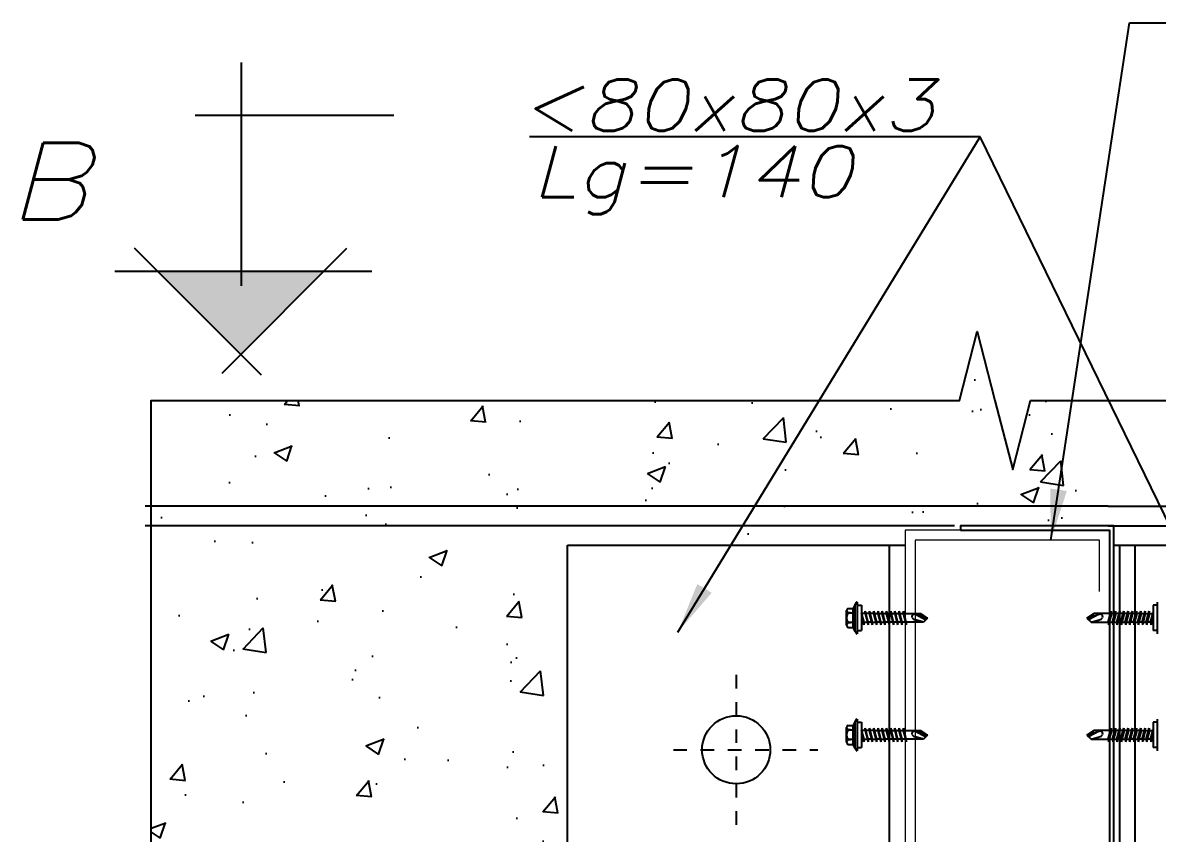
# Model space of a CAD drawing. Header units: millimetres. Extents: x 16 to 499, y 22 to 82.
# Drawn here: x 284.23 to 292.55, y 38.06 to 44 of the extents above; entities that cross this region are included whole.
import ezdxf

# ---------------------------------------------------------------- set-up
doc = ezdxf.new("R2010")
doc.units = ezdxf.units.MM
doc.linetypes.add('HIDDEN', pattern=[0.375, 0.25, -0.125])
for name, color, linetype in [('1', 1, 'HIDDEN'), ('3', 3, 'Continuous'), ('9', 9, 'Continuous'), ('COTA', 3, 'Continuous'), ('DETALLES', 7, 'Continuous'), ('TEXTO-DETALLES', 7, 'Continuous')]:
    doc.layers.add(name, color=color, linetype=linetype)
doc.styles.add('ROMANS', font='romans.shx', dxfattribs={"width": 0.9})
doc.dimstyles.new('50', dxfattribs={"dimscale": 50, "dimtxt": 2, "dimasz": 2, "dimexe": 1, "dimexo": 1, "dimgap": 0.5, "dimtad": 1, "dimdec": 0, "dimzin": 1, "dimdsep": 46, "dimtxsty": 'ROMANS', "dimcen": 0.5, "dimdle": 1, "dimclrd": 1, "dimclre": 1, "dimclrt": 7, "dimadec": 0, "dimazin": 0, "dimtfac": 1, "dimtdec": 0, "dimtmove": 2, "dimatfit": 3, "dimfxl": 1, "dimtolj": 1, "dimtzin": 1, "dimarcsym": 0})

# ---------------------------------------------------------------- blocks, each defined once
blk = doc.blocks.new('DETALLE CERCHA CON CANAL AA. LL.')
at = {"layer": '3'}
h = blk.add_hatch(dxfattribs=at)
h.set_pattern_fill('AR-CONC', color=256, scale=2, style=0)
h.set_pattern_definition([(50, (52584.83, 122087.6), (364.3693, -31.8782), [38.1, -419.1]), (355, (52584.83, 122087.6), (-70.4857, 382.1133), [30.48, -335.28]), (100.451, (52615.2, 122084.95), (293.885, 350.2334), [32.38, -356.18]), (46.1842, (52584.83, 122189.2), (542.158, -84.085), [57.15, -628.65]), (96.6356, (52630, 122182.2), (474.808, 494.851), [48.57, -534.27]), (351.184, (52584.83, 122189.2), (474.809, 494.85), [45.72, -502.92]), (21, (52635.63, 122163.8), (303.2298, -204.531), [38.1, -419.1]), (326, (52635.63, 122163.8), (123.604, 368.376), [30.48, -335.28]), (71.4514, (52660.9, 122146.76), (426.833, 163.8457), [32.38, -356.18]), (37.5, (52584.83, 122087.61), (6.1772, 169.1101), [0, -331.216, 0, -340.36, 0, -336.55]), (7.5, (52584.83, 122087.6), (133.6393, 200.3611), [0, -194.056, 0, -323.596, 0, -128.27]), (327.5, (52471.54, 122087.61), (271.1812, -11.4575), [0, -127, 0, -396.24, 0, -525.78]), (317.5, (52420.74, 122087.6), (296.2584, 50.853), [0, -165.1, 0, -263.144, 0, -373.38])])
h.paths.add_polyline_path([(58399.1, 148079.8), (58399.1, 147061.8), (58533.9, 147027), (58399.1, 146992.3), (58264.4, 146957.5), (58399.1, 146922.8), (58399.1, 145902), (59979.2, 145902), (60013.9, 146036.7), (60048.7, 145902), (60083.4, 145767.2), (60118.2, 145902), (61681, 145902), (61681, 146922.8), (61546.2, 146957.5), (61681, 146992.3), (61815.7, 147027), (61681, 147061.8), (61681, 148079.8), (60118.2, 148079.8), (60083.4, 147945), (60048.7, 148079.8), (60013.9, 148214.5), (59979.2, 148079.8)])
h.paths.add_polyline_path([(59212.9, 147797.3), (59872.9, 147797.3), (59872.9, 147826.7), (59981.4, 147826.7), (59981.4, 147835.2), (60281.4, 147835.2), (60281.4, 147797.3), (60952.9, 147797.3), (60952.9, 146477.7), (60272.9, 146477.7), (59981.4, 146477.7), (59212.9, 146477.7)], flags=16)
h.paths.add_polyline_path([(59779.6, 147663.4), (59780.5, 147663.4), (59779.6, 147663.5)], flags=0)
h.paths.add_polyline_path([(59892.4, 147661.7), (59905.3, 147657.8, -0.57673), (59886.8, 147655.5, -0.666117)], flags=0)
h.paths.add_polyline_path([(59844.9, 147439.8), (59850.6, 147418.2), (59850, 147411.6), (59848.8, 147418.2), (59844.4, 147434.7), (59844.9, 147439.8)], flags=0)
h.paths.add_polyline_path([(59853.2, 147439.8), (59858.9, 147418.2), (59858.3, 147411.6), (59857.1, 147418.2), (59852.7, 147434.7), (59853.2, 147439.8)], flags=0)
h.paths.add_polyline_path([(59861.4, 147439.8), (59867.1, 147418.2), (59866.6, 147411.6), (59865.4, 147418.2), (59861, 147434.7), (59861.4, 147439.8)], flags=0)
h.paths.add_polyline_path([(59869.7, 147439.8), (59875.4, 147418.2), (59874.8, 147411.6), (59873.6, 147418.2), (59869.2, 147434.7), (59869.7, 147439.8)], flags=0)
h.paths.add_polyline_path([(59844.9, 147199.6), (59850.6, 147178.1), (59850, 147171.5), (59848.8, 147178.1), (59844.4, 147194.6), (59844.9, 147199.6)], flags=0)
h.paths.add_polyline_path([(59853.2, 147199.6), (59858.9, 147178.1), (59858.3, 147171.5), (59857.1, 147178.1), (59852.7, 147194.6), (59853.2, 147199.6)], flags=0)
h.paths.add_polyline_path([(59861.4, 147199.6), (59867.1, 147178.1), (59866.6, 147171.5), (59865.4, 147178.1), (59861, 147194.6), (59861.4, 147199.6)], flags=0)
h.paths.add_polyline_path([(59869.7, 147199.6), (59875.4, 147178.1), (59874.8, 147171.5), (59873.6, 147178.1), (59869.2, 147194.6), (59869.7, 147199.6)], flags=0)
h.paths.add_polyline_path([(59844.9, 146971), (59850.6, 146949.4), (59850, 146942.8), (59848.8, 146949.4), (59844.4, 146965.9), (59844.9, 146971)], flags=0)
h.paths.add_polyline_path([(59853.2, 146971), (59858.9, 146949.4), (59858.3, 146942.8), (59857.1, 146949.4), (59852.7, 146965.9), (59853.2, 146971)], flags=0)
h.paths.add_polyline_path([(59861.4, 146971), (59867.1, 146949.4), (59866.6, 146942.8), (59865.4, 146949.4), (59861, 146965.9), (59861.4, 146971)], flags=0)
h.paths.add_polyline_path([(59869.7, 146971), (59875.4, 146949.4), (59874.8, 146942.8), (59873.6, 146949.4), (59869.2, 146965.9), (59869.7, 146971)], flags=0)
h.paths.add_polyline_path([(60274.7, 147663.4), (60241.8, 147663.4, -0.174476), (60229.8, 147654.6), (60270.9, 147648.9)], flags=0)
h.paths.add_polyline_path([(60300.9, 147439.8), (60300.9, 147439.8), (60327.4, 147439.8), (60320.4, 147413.1), (60293.8, 147413.1)], flags=0)
h.paths.add_polyline_path([(60327.4, 147199.6), (60320.4, 147173), (60293.8, 147173), (60300.9, 147199.6), (60300.9, 147199.6)], flags=0)
h.paths.add_polyline_path([(60327.4, 146971), (60320.4, 146944.3), (60293.8, 146944.3), (60300.9, 146971), (60300.9, 146971)], flags=0)
h.paths.add_polyline_path([(60317.4, 146765.2), (60317.4, 146765.2), (60317.8, 146760.1), (60316, 146760.1), (60311.7, 146743.6), (60295.1, 146743.6), (60300.9, 146765.2), (60300.9, 146765.2)], flags=0)
at = {"layer": 'DETALLES'}
blk.add_hatch(color=256, dxfattribs=at).paths.add_polyline_path([(58736.3, 148332.2), (58574.1, 148170), (58411.8, 148332.2)])
for p, q in [((60269.9, 147873.1), (58387.6, 147873.1)), ((60269.9, 147873.1), (61669.5, 147873.1)), ((59969.9, 147835.2), (58387.6, 147835.2)), ((60269.9, 147835.2), (61669.5, 147835.2))]:
    blk.add_line(p, q)
at = {"lineweight": 5}
for p, q in [((59872.9, 147826.7), (59872.9, 146499.2)), ((60272.9, 147826.7), (59872.9, 147826.7)), ((59892.9, 147806.7), (59892.9, 146519.2)), ((60252.9, 147806.7), (59892.9, 147806.7)), ((60252.9, 147706.7), (60252.9, 147806.7)), ((60272.9, 147706.7), (60272.9, 147826.7))]:
    blk.add_line(p, q, dxfattribs=at)
at = {"ltscale": 5}
for p, q in [((59212.9, 146477.7), (59212.9, 147797.3)), ((59212.9, 147797.3), (59872.9, 147797.3)), ((59842.9, 146477.7), (59842.9, 147797.3)), ((60281.4, 147797.3), (60952.9, 147797.3)), ((60292.9, 146477.7), (60292.9, 147797.3)), ((60322.9, 146477.7), (60322.9, 147797.3))]:
    blk.add_line(p, q, dxfattribs=at)
blk.add_circle((59542.9, 147397.3), 66.6)
at = {"layer": '1', "linetype": 'HIDDEN'}
for p, q in [((59542.9, 147543.9), (59542.9, 147250.7)), ((59420, 147397.3), (59702.3, 147397.3))]:
    blk.add_line(p, q, dxfattribs=at)
at = {"layer": '3'}
for points in [[(61681, 146992.3), (61546.2, 146957.5), (61681, 146922.8), (61681, 145902), (60118.2, 145902), (60083.4, 145767.2), (60048.7, 145902), (60013.9, 146036.7), (59979.2, 145902), (58399.1, 145902), (58399.1, 146922.8), (58264.4, 146957.5), (58399.1, 146992.3), (58533.9, 147027), (58399.1, 147061.8), (58399.1, 148079.8), (59979.2, 148079.8), (60013.9, 148214.5), (60048.7, 148079.8), (60083.4, 147945), (60118.2, 148079.8), (61681, 148079.8), (61681, 147061.8), (61815.7, 147027)], [(59981.4, 147826.7), (60272.9, 147826.7), (60272.9, 146486.2), (59981.4, 146486.2), (59981.4, 146477.7), (60281.4, 146477.7), (60281.4, 147835.2), (60281.4, 147835.2), (59981.4, 147835.2)]]:
    blk.add_lwpolyline(points, close=True, dxfattribs=at)
at = {"layer": '9', "color": 8, "linetype": 'Continuous'}
for p, q in [((59761.3, 147673.7), (59771.3, 147673.7)), ((59775.5, 147682), (59771.3, 147673.7)), ((59771.3, 147636.5), (59771.3, 147673.7)), ((59775.5, 147628.3), (59775.5, 147682)), ((59779.6, 147686.1), (59779.6, 147624.1)), ((59779.6, 147679.9), (59788, 147679.9)), ((59788, 147679.9), (59788, 147630.3)), ((60357.8, 147679.9), (60357.8, 147630.3)), ((60366.2, 147679.9), (60357.8, 147679.9)), ((60366.2, 147686.1), (60366.2, 147624.1)), ((59758.8, 147640.7), (59758.8, 147669.5)), ((59771.3, 147664.4), (59761.2, 147663.7)), ((59771.3, 147664.4), (59761.3, 147665.5)), ((59792.8, 147646.9), (59788, 147664.9)), ((59788, 147663.3), (59791, 147646.9)), ((59788, 147658.1), (59792.3, 147641.8)), ((59794.9, 147663.4), (59788.4, 147663.4)), ((59794.9, 147663.4), (59795.3, 147668.4)), ((59794.9, 147663.4), (59800.6, 147641.8)), ((59795.3, 147668.4), (59799.3, 147646.9)), ((59801, 147646.9), (59795.3, 147668.4)), ((59803.1, 147663.4), (59796.7, 147663.4)), ((59803.1, 147663.4), (59803.6, 147668.4)), ((59803.1, 147663.4), (59808.9, 147641.8)), ((59803.6, 147668.4), (59807.5, 147646.9)), ((59809.3, 147646.9), (59803.6, 147668.4)), ((59811.4, 147663.4), (59804.9, 147663.4)), ((59811.4, 147663.4), (59811.8, 147668.4)), ((59811.4, 147663.4), (59817.1, 147641.8)), ((59811.8, 147668.4), (59815.8, 147646.9)), ((59817.6, 147646.9), (59811.8, 147668.4)), ((59813.2, 147663.4), (59819.7, 147663.4)), ((59819.7, 147663.4), (59820.1, 147668.4)), ((59819.7, 147663.4), (59825.4, 147641.8)), ((59820.1, 147668.4), (59824, 147646.9)), ((59825.8, 147646.9), (59820.1, 147668.4)), ((59821.5, 147663.4), (59827.9, 147663.4)), ((59827.9, 147663.4), (59828.4, 147668.4)), ((59827.9, 147663.4), (59833.6, 147641.8)), ((59828.4, 147668.4), (59832.3, 147646.9)), ((59834.1, 147646.9), (59828.4, 147668.4)), ((59829.7, 147663.4), (59836.2, 147663.4)), ((59836.2, 147663.4), (59836.6, 147668.4)), ((59836.2, 147663.4), (59841.9, 147641.8)), ((59836.6, 147668.4), (59840.6, 147646.9)), ((59842.4, 147646.9), (59836.6, 147668.4)), ((59838, 147663.4), (59844.4, 147663.4)), ((59844.4, 147663.4), (59844.9, 147668.4)), ((59844.4, 147663.4), (59850.2, 147641.8)), ((59844.9, 147668.4), (59848.8, 147646.9)), ((59850.6, 147646.9), (59844.9, 147668.4)), ((59845.8, 147663.4), (59904, 147663.4)), ((59852.7, 147663.4), (59853.2, 147668.4)), ((59852.7, 147663.4), (59858.4, 147641.8)), ((59853.2, 147668.4), (59857.1, 147646.9)), ((59858.9, 147646.9), (59853.2, 147668.4)), ((59861, 147663.4), (59861.4, 147668.4)), ((59861, 147663.4), (59866.7, 147641.8)), ((59861.4, 147668.4), (59865.4, 147646.9)), ((59867.1, 147646.9), (59861.4, 147668.4)), ((59869.2, 147663.4), (59869.7, 147668.4)), ((59869.2, 147663.4), (59875, 147641.8)), ((59869.7, 147668.4), (59873.6, 147646.9)), ((59875.4, 147646.9), (59869.7, 147668.4)), ((59908.8, 147646.9), (59893.2, 147651.5)), ((59917, 147654.3), (59893.4, 147662.4)), ((59893.4, 147662.4), (59913.9, 147651.5)), ((59917, 147654.3), (59904, 147663.4)), ((59917, 147654.3), (59908.8, 147646.9)), ((60228.7, 147654.3), (60241.8, 147663.4)), ((60228.7, 147654.3), (60252.4, 147662.4)), ((60228.7, 147654.3), (60237, 147646.9)), ((60252.4, 147662.4), (60231.9, 147651.5)), ((60237, 147646.9), (60252.6, 147651.5)), ((60299.9, 147663.4), (60241.8, 147663.4)), ((60270.4, 147646.9), (60276.1, 147668.4)), ((60276.5, 147663.4), (60270.8, 147641.8)), ((60276.1, 147668.4), (60272.1, 147646.9)), ((60276.5, 147663.4), (60276.1, 147668.4)), ((60278.6, 147646.9), (60284.3, 147668.4)), ((60284.8, 147663.4), (60279.1, 147641.8)), ((60284.3, 147668.4), (60280.4, 147646.9)), ((60284.8, 147663.4), (60284.3, 147668.4)), ((60286.9, 147646.9), (60292.6, 147668.4)), ((60293.1, 147663.4), (60287.3, 147641.8)), ((60292.6, 147668.4), (60288.7, 147646.9)), ((60293.1, 147663.4), (60292.6, 147668.4)), ((60295.1, 147646.9), (60300.9, 147668.4)), ((60301.3, 147663.4), (60295.6, 147641.8)), ((60300.9, 147668.4), (60296.9, 147646.9)), ((60301.3, 147663.4), (60300.9, 147668.4)), ((60307.8, 147663.4), (60301.3, 147663.4)), ((60303.4, 147646.9), (60309.1, 147668.4)), ((60309.6, 147663.4), (60303.9, 147641.8)), ((60309.1, 147668.4), (60305.2, 147646.9)), ((60309.6, 147663.4), (60309.1, 147668.4)), ((60316, 147663.4), (60309.6, 147663.4)), ((60311.7, 147646.9), (60317.4, 147668.4)), ((60317.8, 147663.4), (60312.1, 147641.8)), ((60317.4, 147668.4), (60313.5, 147646.9)), ((60317.8, 147663.4), (60317.4, 147668.4)), ((60324.3, 147663.4), (60317.8, 147663.4)), ((60319.9, 147646.9), (60325.7, 147668.4)), ((60326.1, 147663.4), (60320.4, 147641.8)), ((60325.7, 147668.4), (60321.7, 147646.9)), ((60326.1, 147663.4), (60325.7, 147668.4)), ((60332.6, 147663.4), (60326.1, 147663.4)), ((60328.2, 147646.9), (60333.9, 147668.4)), ((60334.4, 147663.4), (60328.6, 147641.8)), ((60333.9, 147668.4), (60330, 147646.9)), ((60334.4, 147663.4), (60333.9, 147668.4)), ((60334.4, 147663.4), (60340.8, 147663.4)), ((60336.4, 147646.9), (60342.2, 147668.4)), ((60342.6, 147663.4), (60336.9, 147641.8)), ((60342.2, 147668.4), (60338.2, 147646.9)), ((60342.6, 147663.4), (60342.2, 147668.4)), ((60342.6, 147663.4), (60349.1, 147663.4)), ((60344.7, 147646.9), (60350.4, 147668.4)), ((60350.9, 147663.4), (60345.2, 147641.8)), ((60350.4, 147668.4), (60346.5, 147646.9)), ((60350.9, 147663.4), (60350.4, 147668.4)), ((60350.9, 147663.4), (60357.4, 147663.4)), ((60353, 147646.9), (60357.8, 147664.9)), ((60357.8, 147658.1), (60353.4, 147641.8)), ((60357.8, 147663.3), (60354.8, 147646.9)), ((59771.3, 147645.8), (59761.2, 147646.6)), ((59771.3, 147645.8), (59761.3, 147644.7)), ((59761.3, 147636.5), (59771.3, 147636.5)), ((59775.5, 147628.3), (59771.3, 147636.5)), ((59779.6, 147630.3), (59788, 147630.3)), ((59791, 147646.9), (59788, 147646.9)), ((59792.8, 147646.9), (59792.3, 147641.8)), ((59792.8, 147646.9), (59799.3, 147646.9)), ((59801, 147646.9), (59800.6, 147641.8)), ((59807.5, 147646.9), (59801, 147646.9)), ((59809.3, 147646.9), (59808.9, 147641.8)), ((59809.5, 147646.9), (59815.8, 147646.9)), ((59817.6, 147646.9), (59817.1, 147641.8)), ((59824, 147646.9), (59817.6, 147646.9)), ((59825.8, 147646.9), (59825.4, 147641.8)), ((59826, 147646.9), (59832.3, 147646.9)), ((59834.1, 147646.9), (59833.6, 147641.8)), ((59840.6, 147646.9), (59834.1, 147646.9)), ((59842.4, 147646.9), (59841.9, 147641.8)), ((59848.8, 147646.9), (59842.4, 147646.9)), ((59850.6, 147646.9), (59850.2, 147641.8)), ((59908.8, 147646.9), (59850.6, 147646.9)), ((59858.9, 147646.9), (59858.4, 147641.8)), ((59867.1, 147646.9), (59866.7, 147641.8)), ((59875.4, 147646.9), (59875, 147641.8)), ((60237, 147646.9), (60295.1, 147646.9)), ((60270.4, 147646.9), (60270.8, 147641.8)), ((60278.6, 147646.9), (60279.1, 147641.8)), ((60286.9, 147646.9), (60287.3, 147641.8)), ((60295.1, 147646.9), (60295.6, 147641.8)), ((60296.9, 147646.9), (60303.4, 147646.9)), ((60303.4, 147646.9), (60303.9, 147641.8)), ((60305.2, 147646.9), (60311.7, 147646.9)), ((60311.7, 147646.9), (60312.1, 147641.8)), ((60319.8, 147646.9), (60313.5, 147646.9)), ((60319.9, 147646.9), (60320.4, 147641.8)), ((60321.7, 147646.9), (60328.2, 147646.9)), ((60328.2, 147646.9), (60328.6, 147641.8)), ((60336.3, 147646.9), (60330, 147646.9)), ((60336.4, 147646.9), (60336.9, 147641.8)), ((60338.2, 147646.9), (60344.7, 147646.9)), ((60344.7, 147646.9), (60345.2, 147641.8)), ((60353, 147646.9), (60346.5, 147646.9)), ((60353, 147646.9), (60353.4, 147641.8)), ((60354.8, 147646.9), (60357.8, 147646.9)), ((60366.2, 147630.3), (60357.8, 147630.3)), ((59775.5, 147453.3), (59771.3, 147445)), ((59775.5, 147399.6), (59775.5, 147453.3)), ((59779.6, 147457.4), (59779.6, 147395.5)), ((59779.6, 147451.2), (59788, 147451.2)), ((59788, 147451.2), (59788, 147401.7)), ((60357.8, 147451.2), (60357.8, 147401.7)), ((60366.2, 147451.2), (60357.8, 147451.2)), ((60366.2, 147457.4), (60366.2, 147395.5)), ((59758.8, 147412), (59758.8, 147440.8)), ((59771.3, 147435.7), (59761.2, 147435)), ((59761.3, 147445), (59771.3, 147445)), ((59771.3, 147435.7), (59761.3, 147436.9)), ((59771.3, 147407.9), (59771.3, 147445)), ((59792.8, 147418.2), (59788, 147436.2)), ((59788, 147434.6), (59791, 147418.2)), ((59788, 147429.4), (59792.3, 147413.1)), ((59794.9, 147434.7), (59788.4, 147434.7)), ((59794.9, 147434.7), (59795.3, 147439.8)), ((59794.9, 147434.7), (59800.6, 147413.1)), ((59795.3, 147439.8), (59799.3, 147418.2)), ((59801, 147418.2), (59795.3, 147439.8)), ((59803.1, 147434.7), (59796.7, 147434.7)), ((59803.1, 147434.7), (59803.6, 147439.8)), ((59803.1, 147434.7), (59808.9, 147413.1)), ((59803.6, 147439.8), (59807.5, 147418.2)), ((59809.3, 147418.2), (59803.6, 147439.8)), ((59811.4, 147434.7), (59804.9, 147434.7)), ((59811.4, 147434.7), (59811.8, 147439.8)), ((59811.4, 147434.7), (59817.1, 147413.1)), ((59811.8, 147439.8), (59815.8, 147418.2)), ((59817.6, 147418.2), (59811.8, 147439.8)), ((59813.2, 147434.7), (59819.7, 147434.7)), ((59819.7, 147434.7), (59820.1, 147439.8)), ((59819.7, 147434.7), (59825.4, 147413.1)), ((59820.1, 147439.8), (59824, 147418.2)), ((59825.8, 147418.2), (59820.1, 147439.8)), ((59821.5, 147434.7), (59827.9, 147434.7)), ((59827.9, 147434.7), (59828.4, 147439.8)), ((59827.9, 147434.7), (59833.6, 147413.1)), ((59828.4, 147439.8), (59832.3, 147418.2)), ((59834.1, 147418.2), (59828.4, 147439.8)), ((59829.7, 147434.7), (59836.2, 147434.7)), ((59836.2, 147434.7), (59836.6, 147439.8)), ((59836.2, 147434.7), (59841.9, 147413.1)), ((59842.4, 147418.2), (59836.6, 147439.8)), ((59836.6, 147439.8), (59840.6, 147418.2)), ((59838, 147434.7), (59844.4, 147434.7)), ((59844.4, 147434.7), (59844.9, 147439.8)), ((59844.4, 147434.7), (59850.2, 147413.1)), ((59844.9, 147439.8), (59848.8, 147418.2)), ((59850.6, 147418.2), (59844.9, 147439.8)), ((59845.8, 147434.7), (59904, 147434.7)), ((59852.7, 147434.7), (59853.2, 147439.8)), ((59852.7, 147434.7), (59858.4, 147413.1)), ((59853.2, 147439.8), (59857.1, 147418.2)), ((59858.9, 147418.2), (59853.2, 147439.8)), ((59861, 147434.7), (59861.4, 147439.8)), ((59861, 147434.7), (59866.7, 147413.1)), ((59861.4, 147439.8), (59865.4, 147418.2)), ((59867.1, 147418.2), (59861.4, 147439.8)), ((59869.2, 147434.7), (59869.7, 147439.8)), ((59869.2, 147434.7), (59875, 147413.1)), ((59869.7, 147439.8), (59873.6, 147418.2)), ((59875.4, 147418.2), (59869.7, 147439.8)), ((59917, 147425.6), (59893.4, 147433.7)), ((59893.4, 147433.7), (59913.9, 147422.8)), ((59917, 147425.6), (59904, 147434.7)), ((60228.7, 147425.6), (60241.8, 147434.7)), ((60228.7, 147425.6), (60252.4, 147433.7)), ((60252.4, 147433.7), (60231.9, 147422.8)), ((60299.9, 147434.7), (60241.8, 147434.7)), ((60270.4, 147418.2), (60276.1, 147439.8)), ((60276.5, 147434.7), (60270.8, 147413.1)), ((60276.1, 147439.8), (60272.1, 147418.2)), ((60276.5, 147434.7), (60276.1, 147439.8)), ((60278.6, 147418.2), (60284.3, 147439.8)), ((60284.8, 147434.7), (60279.1, 147413.1)), ((60284.3, 147439.8), (60280.4, 147418.2)), ((60284.8, 147434.7), (60284.3, 147439.8)), ((60286.9, 147418.2), (60292.6, 147439.8)), ((60293.1, 147434.7), (60287.3, 147413.1)), ((60292.6, 147439.8), (60288.7, 147418.2)), ((60293.1, 147434.7), (60292.6, 147439.8)), ((60295.1, 147418.2), (60300.9, 147439.8)), ((60301.3, 147434.7), (60295.6, 147413.1)), ((60300.9, 147439.8), (60296.9, 147418.2)), ((60301.3, 147434.7), (60300.9, 147439.8)), ((60307.8, 147434.7), (60301.3, 147434.7)), ((60303.4, 147418.2), (60309.1, 147439.8)), ((60309.6, 147434.7), (60303.9, 147413.1)), ((60309.1, 147439.8), (60305.2, 147418.2)), ((60309.6, 147434.7), (60309.1, 147439.8)), ((60316, 147434.7), (60309.6, 147434.7)), ((60311.7, 147418.2), (60317.4, 147439.8)), ((60317.8, 147434.7), (60312.1, 147413.1)), ((60317.4, 147439.8), (60313.5, 147418.2)), ((60317.8, 147434.7), (60317.4, 147439.8)), ((60324.3, 147434.7), (60317.8, 147434.7)), ((60319.9, 147418.2), (60325.7, 147439.8)), ((60326.1, 147434.7), (60320.4, 147413.1)), ((60325.7, 147439.8), (60321.7, 147418.2)), ((60326.1, 147434.7), (60325.7, 147439.8)), ((60332.6, 147434.7), (60326.1, 147434.7)), ((60328.2, 147418.2), (60333.9, 147439.8)), ((60334.4, 147434.7), (60328.6, 147413.1)), ((60333.9, 147439.8), (60330, 147418.2)), ((60334.4, 147434.7), (60333.9, 147439.8)), ((60334.4, 147434.7), (60340.8, 147434.7)), ((60336.4, 147418.2), (60342.2, 147439.8)), ((60342.6, 147434.7), (60336.9, 147413.1)), ((60342.2, 147439.8), (60338.2, 147418.2)), ((60342.6, 147434.7), (60342.2, 147439.8)), ((60342.6, 147434.7), (60349.1, 147434.7)), ((60344.7, 147418.2), (60350.4, 147439.8)), ((60350.9, 147434.7), (60345.2, 147413.1)), ((60350.4, 147439.8), (60346.5, 147418.2)), ((60350.9, 147434.7), (60350.4, 147439.8)), ((60350.9, 147434.7), (60357.4, 147434.7)), ((60353, 147418.2), (60357.8, 147436.2)), ((60357.8, 147429.4), (60353.4, 147413.1)), ((60357.8, 147434.6), (60354.8, 147418.2)), ((59771.3, 147417.2), (59761.2, 147417.9)), ((59771.3, 147417.2), (59761.3, 147416)), ((59761.3, 147407.9), (59771.3, 147407.9)), ((59775.5, 147399.6), (59771.3, 147407.9)), ((59791, 147418.2), (59788, 147418.2)), ((59792.8, 147418.2), (59792.3, 147413.1)), ((59792.8, 147418.2), (59799.3, 147418.2)), ((59801, 147418.2), (59800.6, 147413.1)), ((59807.5, 147418.2), (59801, 147418.2)), ((59809.3, 147418.2), (59808.9, 147413.1)), ((59809.5, 147418.2), (59815.8, 147418.2)), ((59817.6, 147418.2), (59817.1, 147413.1)), ((59824, 147418.2), (59817.6, 147418.2)), ((59825.8, 147418.2), (59825.4, 147413.1)), ((59826, 147418.2), (59832.3, 147418.2)), ((59834.1, 147418.2), (59833.6, 147413.1)), ((59840.6, 147418.2), (59834.1, 147418.2)), ((59842.4, 147418.2), (59841.9, 147413.1)), ((59848.8, 147418.2), (59842.4, 147418.2)), ((59850.6, 147418.2), (59850.2, 147413.1)), ((59908.8, 147418.2), (59850.6, 147418.2)), ((59858.9, 147418.2), (59858.4, 147413.1)), ((59867.1, 147418.2), (59866.7, 147413.1)), ((59875.4, 147418.2), (59875, 147413.1)), ((59908.8, 147418.2), (59893.2, 147422.8)), ((59917, 147425.6), (59908.8, 147418.2)), ((60228.7, 147425.6), (60237, 147418.2)), ((60237, 147418.2), (60252.6, 147422.8)), ((60237, 147418.2), (60295.1, 147418.2)), ((60270.4, 147418.2), (60270.8, 147413.1)), ((60278.6, 147418.2), (60279.1, 147413.1)), ((60286.9, 147418.2), (60287.3, 147413.1)), ((60295.1, 147418.2), (60295.6, 147413.1)), ((60296.9, 147418.2), (60303.4, 147418.2)), ((60303.4, 147418.2), (60303.9, 147413.1)), ((60305.2, 147418.2), (60311.7, 147418.2)), ((60311.7, 147418.2), (60312.1, 147413.1)), ((60319.8, 147418.2), (60313.5, 147418.2)), ((60319.9, 147418.2), (60320.4, 147413.1)), ((60321.7, 147418.2), (60328.2, 147418.2)), ((60328.2, 147418.2), (60328.6, 147413.1)), ((60336.3, 147418.2), (60330, 147418.2)), ((60336.4, 147418.2), (60336.9, 147413.1)), ((60338.2, 147418.2), (60344.7, 147418.2)), ((60344.7, 147418.2), (60345.2, 147413.1)), ((60353, 147418.2), (60346.5, 147418.2)), ((60353, 147418.2), (60353.4, 147413.1)), ((60354.8, 147418.2), (60357.8, 147418.2)), ((59779.6, 147401.7), (59788, 147401.7)), ((60366.2, 147401.7), (60357.8, 147401.7))]:
    blk.add_line(p, q, dxfattribs=at)
for centre, radius, start, end in [((59763.4, 147669.6), 4.58, 116.9149, 243.0851), ((59781.6, 147680), 6.42, 107.9302, 162.0698), ((59775.2, 147655.1), 16.4, 148.6179, 211.3821), ((59890.9, 147657.5), 4.53, 127.599, 205.804), ((59895.4, 147662), 10.8, 217.3006, 258.2014), ((59893.4, 147651.6), 10.8, 90.0049, 119.0929), ((59922.1, 147675.6), 21.9, 213.9787, 256.4242), ((60223.6, 147675.6), 21.9, 283.5758, 326.0213), ((60252.4, 147651.6), 10.8, 60.9071, 89.9951), ((60250.4, 147662), 10.8, 281.7986, 322.6994), ((60254.9, 147657.5), 4.53, 334.196, 52.401), ((59763.4, 147640.6), 4.58, 116.9149, 243.0851), ((59781.6, 147630.2), 6.42, 197.9302, 252.0698), ((59781.6, 147451.3), 6.42, 107.9302, 162.0698), ((59763.4, 147441), 4.58, 116.9149, 243.0851), ((59775.2, 147426.4), 16.4, 148.6179, 211.3821), ((59890.9, 147428.8), 4.53, 127.599, 205.804), ((59893.4, 147422.9), 10.8, 90.0049, 119.0929), ((59922.1, 147447), 21.9, 213.9787, 256.4242), ((60223.6, 147447), 21.9, 283.5758, 326.0213), ((60252.4, 147422.9), 10.8, 60.9071, 89.9951), ((60254.9, 147428.8), 4.53, 334.196, 52.401), ((59763.4, 147411.9), 4.58, 116.9149, 243.0851), ((59895.4, 147433.3), 10.8, 217.3006, 258.2014), ((60250.4, 147433.3), 10.8, 281.7986, 322.6994), ((59781.6, 147401.6), 6.42, 197.9302, 252.0698)]:
    blk.add_arc(centre, radius, start, end, dxfattribs=at)
at = {"layer": 'DETALLES', "color": 5}
for p, q in [((58574.8, 148740.3), (58574.8, 148303.9)), ((58873.8, 148636.9), (58485, 148636.9))]:
    blk.add_line(p, q, dxfattribs=at)
at = {"layer": 'DETALLES'}
for p, q in [((58614.6, 148129.5), (58366.3, 148377.8)), ((58537.7, 148133.6), (58781.9, 148377.8)), ((58830.3, 148332.2), (58328.1, 148332.2))]:
    blk.add_line(p, q, dxfattribs=at)
at = {"layer": 'TEXTO-DETALLES', "style": 'ROMANS', "oblique": 15, "width": 1.2}
for s, height, p in [('<80x80x3', 100, (59119, 148607.2, -726.9)), ('B', 150, (58117, 148433.6, -726.9)), ('Lg=140', 100, (59142.9, 148477.2, -726.9))]:
    blk.add_text(s, height=height, dxfattribs=at).set_placement(p)
at = {"layer": 'COTA'}
for points, override in [([(60158, 147806.7), (60311.9, 148818.4), (61506.4, 148818.4)], {"dimgap": 0.5, "dimtad": 0}), ([(60525.5, 147557.9), (60020.1, 148595.3), (59138.5, 148595.3)], {"dimtad": 0}), ([(59428.7, 147627.3), (60020.1, 148595.3)], {"dimtad": 0})]:
    blk.add_leader(points, dimstyle='50', override=override, dxfattribs=at)

msp = doc.modelspace()

# ---------------------------------------------------------------- block references
at = {"xscale": 0.00375, "yscale": 0.00375, "zscale": 0.00375}
msp.add_blockref('DETALLE CERCHA CON CANAL AA. LL.', (66.1729, -514.0666), dxfattribs=at)

doc.saveas('drawing.dxf')
